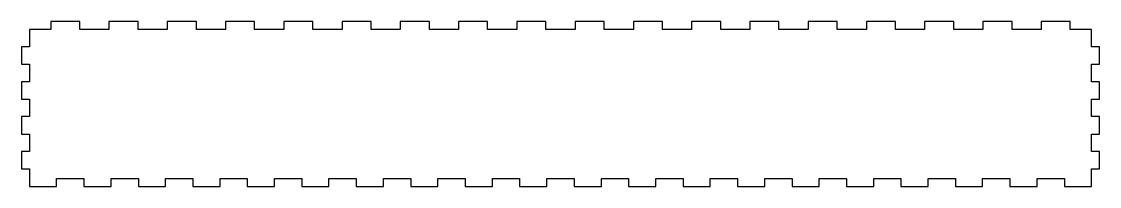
# Model space of a CAD drawing. Header units: millimetres. Extents: x -206 to 206, y 0 to 63.
import ezdxf

# ---------------------------------------------------------------- set-up
doc = ezdxf.new("R2010")
doc.units = ezdxf.units.MM
doc.layers.get('0').update_dxf_attribs({"linetype": 'CONTINUOUS'})

msp = doc.modelspace()

# ---------------------------------------------------------------- linework, layer by layer
msp.add_lwpolyline([(194.86, 60), (194.86, 63), (183.73, 63), (183.73, 60), (172.59, 60), (172.59, 63), (161.46, 63), (161.46, 60), (150.32, 60), (150.32, 63), (139.19, 63), (139.19, 60), (128.05, 60), (128.05, 63), (116.92, 63), (116.92, 60), (105.78, 60), (105.78, 63), (94.65, 63), (94.65, 60), (83.51, 60), (83.51, 63), (72.38, 63), (72.38, 60), (61.24, 60), (61.24, 63), (50.11, 63), (50.11, 60), (38.97, 60), (38.97, 63), (27.84, 63), (27.84, 60), (16.7, 60), (16.7, 63), (5.57, 63), (5.57, 60), (-5.57, 60), (-5.57, 63), (-16.7, 63), (-16.7, 60), (-27.84, 60), (-27.84, 63), (-38.97, 63), (-38.97, 60), (-50.11, 60), (-50.11, 63), (-61.24, 63), (-61.24, 60), (-72.38, 60), (-72.38, 63), (-83.51, 63), (-83.51, 60), (-94.65, 60), (-94.65, 63), (-105.78, 63), (-105.78, 60), (-116.92, 60), (-116.92, 63), (-128.05, 63), (-128.05, 60), (-139.19, 60), (-139.19, 63), (-150.32, 63), (-150.32, 60), (-161.46, 60), (-161.46, 63), (-172.59, 63), (-172.59, 60), (-183.73, 60), (-183.73, 63), (-194.86, 63), (-194.86, 60), (-203, 60), (-203, 53.33), (-206, 53.33), (-206, 46.67), (-203, 46.67), (-203, 40), (-206, 40), (-206, 33.33), (-203, 33.33), (-203, 26.67), (-206, 26.67), (-206, 20), (-203, 20), (-203, 13.33), (-206, 13.33), (-206, 6.67), (-203, 6.67), (-203, 0), (-192.59, 0), (-192.59, 3), (-182.18, 3), (-182.18, 0), (-171.77, 0), (-171.77, 3), (-161.36, 3), (-161.36, 0), (-150.95, 0), (-150.95, 3), (-140.54, 3), (-140.54, 0), (-130.13, 0), (-130.13, 3), (-119.72, 3), (-119.72, 0), (-109.31, 0), (-109.31, 3), (-98.9, 3), (-98.9, 0), (-88.49, 0), (-88.49, 3), (-78.08, 3), (-78.08, 0), (-67.67, 0), (-67.67, 3), (-57.26, 3), (-57.26, 0), (-46.85, 0), (-46.85, 3), (-36.44, 3), (-36.44, 0), (-26.03, 0), (-26.03, 3), (-15.62, 3), (-15.62, 0), (-5.21, 0), (-5.21, 3), (5.21, 3), (5.21, 0), (15.62, 0), (15.62, 3), (26.03, 3), (26.03, 0), (36.44, 0), (36.44, 3), (46.85, 3), (46.85, 0), (57.26, 0), (57.26, 3), (67.67, 3), (67.67, 0), (78.08, 0), (78.08, 3), (88.49, 3), (88.49, 0), (98.9, 0), (98.9, 3), (109.31, 3), (109.31, 0), (119.72, 0), (119.72, 3), (130.13, 3), (130.13, 0), (140.54, 0), (140.54, 3), (150.95, 3), (150.95, 0), (161.36, 0), (161.36, 3), (171.77, 3), (171.77, 0), (182.18, 0), (182.18, 3), (192.59, 3), (192.59, 0), (203, 0), (203, 6.67), (206, 6.67), (206, 13.33), (203, 13.33), (203, 20), (206, 20), (206, 26.67), (203, 26.67), (203, 33.33), (206, 33.33), (206, 40), (203, 40), (203, 46.67), (206, 46.67), (206, 53.33), (203, 53.33), (203, 60)], close=True)

doc.saveas('drawing.dxf')
